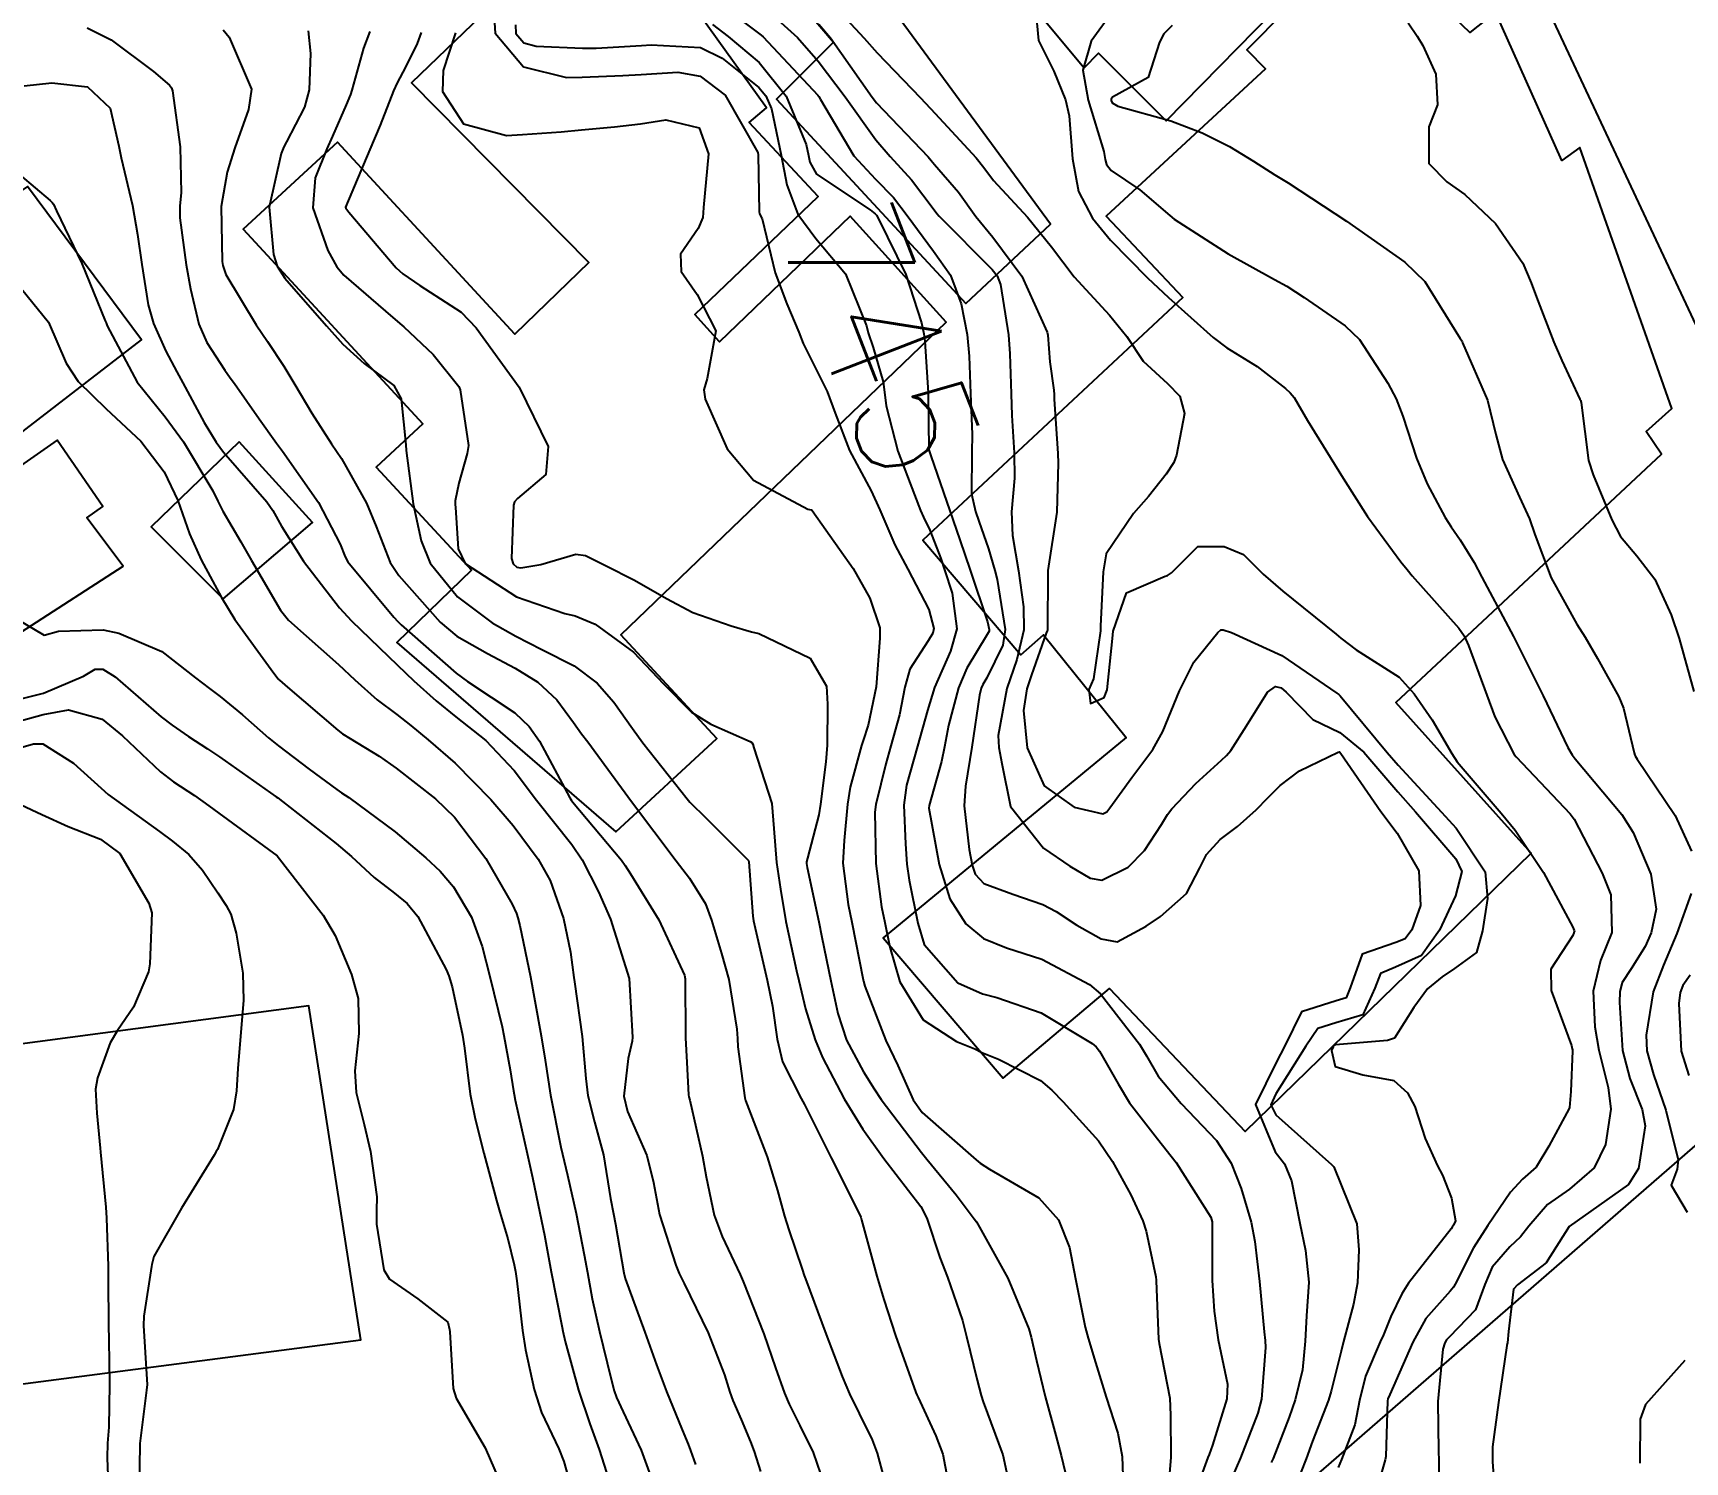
# Model space of a CAD drawing. Header units: metres. Extents: x 318500 to 325275, y 7408834 to 7428799.
# Drawn here: x 323054.9 to 323110.9, y 7421049.6 to 7421098.1 of the extents above; entities that cross this region are included whole.
import ezdxf
from ezdxf.enums import TextEntityAlignment as Align

# ---------------------------------------------------------------- set-up
doc = ezdxf.new("R2010")
doc.units = ezdxf.units.M
doc.header["$MEASUREMENT"] = 0
for name, color, linetype in [('Cotas', 45, 'Continuous'), ('Curvas de Nivel 1m', 11, 'Continuous'), ('Curvas de Nivel 5m', 15, 'Continuous'), ('Edificações', 30, 'Continuous'), ('Vias Primárias', 230, 'Continuous')]:
    doc.layers.add(name, color=color, linetype=linetype)
doc.styles.add('Style-STANDARD', font='STANDARD.shx')

msp = doc.modelspace()

# ---------------------------------------------------------------- linework, layer by layer
at = {"layer": 'Curvas de Nivel 1m', "flags": 128}
for points, elevation in [([(323070.474, 7421099.157), (323070.546, 7421098.1), (323071.503, 7421096.965), (323072.963, 7421096.603), (323073.498, 7421096.614), (323074.874, 7421096.664), (323075.5, 7421096.7), (323076.739, 7421096.78), (323077.5, 7421096.645), (323078.354, 7421095.997), (323079.461, 7421094.058), (323079.473, 7421093.98), (323079.505, 7421092.043), (323079.52, 7421091.979), (323079.611, 7421091.804), (323080.045, 7421089.97), (323080.443, 7421088.916), (323080.846, 7421087.958), (323080.995, 7421087.575), (323081.369, 7421086.824), (323081.808, 7421085.946), (323082.085, 7421085.206), (323082.566, 7421083.938), (323083.31, 7421082.579), (323083.601, 7421081.925), (323084.107, 7421080.737), (323084.555, 7421079.911), (323085.26, 7421078.547), (323085.435, 7421077.897), (323085.403, 7421077.742), (323085.244, 7421077.48), (323084.613, 7421076.525), (323084.451, 7421075.912), (323084.263, 7421074.967), (323083.968, 7421073.918), (323083.798, 7421073.314), (323083.459, 7421071.926), (323083.425, 7421071.667), (323083.458, 7421069.925), (323083.659, 7421068.456), (323083.771, 7421067.92), (323083.936, 7421067.089), (323084.282, 7421065.912), (323085.071, 7421064.624), (323086.196, 7421063.883), (323086.818, 7421063.634), (323087.056, 7421063.519), (323087.626, 7421063.293), (323089.047, 7421062.56), (323089.431, 7421062.232), (323089.816, 7421061.838), (323091.02, 7421060.514), (323091.5, 7421059.813), (323092.118, 7421058.678), (323092.523, 7421057.797), (323092.633, 7421057.451), (323092.961, 7421055.898), (323092.978, 7421055.79), (323092.98, 7421055.769), (323093.055, 7421053.789), (323093.083, 7421053.633), (323093.445, 7421051.785), (323093.467, 7421051.212), (323093.479, 7421049.784), (323093.428, 7421049.228)], 747), ([(323081.536, 7421099.587), (323083.062, 7421097.935), (323083.513, 7421097.433), (323084.975, 7421095.908), (323085.482, 7421095.382), (323086.871, 7421093.879), (323087.127, 7421093.545), (323087.452, 7421093.1), (323088.61, 7421091.858), (323089.425, 7421090.859), (323090.191, 7421089.838), (323091.391, 7421088.539), (323091.979, 7421087.811), (323092.538, 7421086.969), (323093.364, 7421086.219), (323093.778, 7421085.786), (323093.939, 7421085.196), (323093.665, 7421083.787), (323093.575, 7421083.539), (323093.32, 7421083.137), (323092.72, 7421082.387), (323092.21, 7421081.806), (323091.286, 7421080.438), (323091.178, 7421079.822), (323091.091, 7421077.984), (323091.09, 7421077.822), (323090.852, 7421076.199), (323090.697, 7421075.828), (323090.748, 7421075.36), (323091.217, 7421075.566), (323091.316, 7421075.819), (323091.497, 7421077.566), (323091.516, 7421077.816), (323091.968, 7421079.111), (323093.278, 7421079.676), (323093.367, 7421079.701), (323093.5, 7421079.788), (323094.387, 7421080.681), (323095.289, 7421080.684), (323095.938, 7421080.411), (323096.611, 7421079.75), (323097.271, 7421079.172), (323099.083, 7421077.713), (323099.248, 7421077.573), (323099.769, 7421077.178), (323101.228, 7421076.252), (323101.737, 7421075.682), (323102.342, 7421074.804), (323103.01, 7421073.663), (323103.196, 7421073.381), (323104.685, 7421071.637), (323105.161, 7421071.059), (323106.125, 7421069.62), (323107.122, 7421067.766), (323107.167, 7421067.656), (323107.17, 7421067.609), (323107.158, 7421067.57), (323107.118, 7421067.488), (323106.373, 7421066.345), (323106.381, 7421065.617), (323107.071, 7421063.748), (323107.099, 7421063.639), (323107.104, 7421063.609), (323107.111, 7421063.568), (323107.049, 7421062.189), (323107.005, 7421061.646), (323106.99, 7421061.61), (323106.308, 7421060.33), (323105.875, 7421059.621), (323105.416, 7421059.216), (323105.001, 7421058.774), (323104.236, 7421057.641), (323103.744, 7421056.883), (323103.13, 7421055.657), (323103.071, 7421055.546), (323102.956, 7421055.41), (323102.131, 7421054.484), (323101.692, 7421053.679), (323100.912, 7421051.911), (323100.842, 7421051.759), (323100.83, 7421051.691), (323100.769, 7421049.804), (323100.755, 7421049.691), (323100.327, 7421048.226)], 741), ([(323078.427, 7421098.894), (323079.521, 7421098.075), (323079.576, 7421098.034), (323079.638, 7421097.978), (323081.491, 7421095.996), (323081.526, 7421095.95), (323081.589, 7421095.849), (323082.715, 7421093.937), (323083.452, 7421093.149), (323084.058, 7421092.533), (323084.531, 7421091.914), (323085.422, 7421090.71), (323085.995, 7421089.891), (323086.365, 7421088.916), (323086.559, 7421087.882), (323086.633, 7421087.141), (323086.672, 7421085.88), (323086.728, 7421084.49), (323086.716, 7421083.879), (323086.713, 7421082.475), (323086.845, 7421081.877), (323086.964, 7421081.542), (323087.287, 7421080.6), (323087.507, 7421079.868), (323087.576, 7421079.566), (323087.855, 7421077.864), (323087.771, 7421077.336), (323087.225, 7421076.231), (323087.096, 7421075.998), (323087.041, 7421075.873), (323086.984, 7421075.64), (323086.72, 7421073.877), (323086.51, 7421072.55), (323086.457, 7421071.881), (323086.627, 7421070.399), (323086.728, 7421069.876), (323086.833, 7421069.571), (323087.134, 7421069.253), (323088.108, 7421068.882), (323089.127, 7421068.533), (323089.581, 7421068.299), (323090.287, 7421067.832), (323091.113, 7421067.366), (323091.651, 7421067.273), (323092.635, 7421067.797), (323093.123, 7421068.125), (323094.005, 7421068.908), (323094.456, 7421069.777), (323094.687, 7421070.235), (323095.155, 7421070.739), (323095.74, 7421071.182), (323096.371, 7421071.752), (323096.77, 7421072.153), (323097.182, 7421072.571), (323097.846, 7421073.074), (323099.154, 7421073.711), (323099.2, 7421073.715), (323099.249, 7421073.659), (323100.6, 7421071.696), (323101.159, 7421070.958), (323101.893, 7421069.679), (323101.949, 7421068.498), (323101.659, 7421067.682), (323101.433, 7421067.367), (323101.113, 7421067.247), (323099.964, 7421066.845), (323099.564, 7421065.705), (323099.423, 7421065.369), (323099.083, 7421065.268), (323097.907, 7421064.898), (323097.35, 7421063.736), (323097.054, 7421063.176), (323096.345, 7421061.75), (323097.016, 7421060.141), (323097.328, 7421059.735), (323097.571, 7421059.162), (323097.859, 7421057.727), (323098.047, 7421056.8), (323098.156, 7421055.722), (323098.083, 7421054.583), (323098.033, 7421053.723), (323097.941, 7421052.746), (323097.697, 7421051.728), (323097.492, 7421051.14), (323096.947, 7421049.739), (323096.929, 7421049.69), (323096.878, 7421049.599)], 744), ([(323080.122, 7421098.567), (323080.808, 7421097.961), (323081.508, 7421097.157), (323082.419, 7421095.941), (323083.468, 7421094.484), (323083.951, 7421093.923), (323084.671, 7421093.131), (323085.442, 7421092.113), (323085.529, 7421091.986), (323085.611, 7421091.897), (323087.413, 7421090.085), (323087.577, 7421089.868), (323087.696, 7421089.577), (323087.964, 7421087.864), (323088.016, 7421087.221), (323088.051, 7421085.863), (323088.082, 7421085.13), (323088.157, 7421083.862), (323088.172, 7421083.007), (323088.067, 7421081.862), (323088.097, 7421081.057), (323088.305, 7421079.86), (323088.476, 7421078.643), (323088.482, 7421077.858), (323088.249, 7421076.846), (323087.908, 7421075.863), (323087.612, 7421074.273), (323087.643, 7421073.866), (323087.737, 7421073.32), (323088.034, 7421071.861), (323089.149, 7421070.452), (323090.042, 7421069.836), (323090.742, 7421069.432), (323091.135, 7421069.363), (323092.022, 7421069.807), (323092.584, 7421070.363), (323093.162, 7421071.255), (323093.362, 7421071.593), (323093.508, 7421071.787), (323094.319, 7421072.642), (323095.195, 7421073.439), (323095.369, 7421073.596), (323095.51, 7421073.765), (323096.049, 7421074.598), (323096.752, 7421075.747), (323097.027, 7421075.939), (323097.222, 7421075.892), (323097.391, 7421075.737), (323098.299, 7421074.811), (323099.207, 7421074.368), (323100.025, 7421073.702), (323101.18, 7421072.362), (323101.775, 7421071.681), (323103.146, 7421070.089), (323103.349, 7421069.657), (323103.132, 7421068.834), (323102.594, 7421067.668), (323101.982, 7421066.802), (323101.101, 7421066.414), (323100.593, 7421066.199), (323100.396, 7421065.697), (323099.989, 7421064.789), (323099.072, 7421064.518), (323098.462, 7421064.326), (323098.06, 7421063.725), (323097.044, 7421062.115), (323096.874, 7421061.742), (323097.035, 7421061.398), (323098.931, 7421059.711), (323099.009, 7421059.63), (323099.785, 7421057.702), (323099.858, 7421056.814), (323099.81, 7421055.702), (323099.678, 7421054.973), (323099.335, 7421053.706), (323099.251, 7421053.382), (323098.913, 7421052.017), (323098.822, 7421051.711), (323098.281, 7421050.327), (323098.068, 7421049.722), (323097.731, 7421048.863)], 743), ([(323091.531, 7421098.874), (323090.772, 7421097.831), (323090.487, 7421096.853), (323090.672, 7421095.832), (323091.198, 7421094.09), (323091.247, 7421093.823), (323091.288, 7421093.652), (323091.456, 7421093.441), (323092.427, 7421092.783), (323093.441, 7421091.912), (323093.592, 7421091.788), (323095.423, 7421090.621), (323096.992, 7421089.746), (323097.407, 7421089.514), (323097.998, 7421089.134), (323099.387, 7421088.17), (323099.875, 7421087.705), (323100.839, 7421086.222), (323101.122, 7421085.692), (323101.351, 7421085.108), (323101.811, 7421083.683), (323102.179, 7421082.815), (323102.783, 7421081.668), (323102.986, 7421081.353), (323103.293, 7421080.91), (323103.772, 7421080.14), (323104.029, 7421079.649), (323104.923, 7421077.967), (323105.108, 7421077.632), (323105.246, 7421077.36), (323106.114, 7421075.621), (323106.951, 7421073.864), (323107.1, 7421073.611), (323107.198, 7421073.483), (323108.778, 7421071.586), (323109.161, 7421070.979), (323109.767, 7421069.571), (323109.943, 7421068.383), (323109.775, 7421067.57), (323109.575, 7421067.111), (323109.102, 7421066.354), (323108.791, 7421065.888), (323108.711, 7421065.586), (323108.707, 7421065.206), (323108.801, 7421063.584), (323109.056, 7421062.628), (323109.47, 7421061.574), (323109.577, 7421061.027), (323109.345, 7421059.575), (323109.005, 7421059.036), (323106.99, 7421057.61), (323106.214, 7421056.375), (323105.244, 7421055.627), (323105.103, 7421055.483), (323104.936, 7421054.041), (323104.898, 7421053.663), (323104.893, 7421053.631), (323104.874, 7421053.576), (323104.592, 7421051.635), (323104.394, 7421050.131), (323104.391, 7421049.637), (323104.506, 7421047.985)], 739), ([(323056.699, 7421098.282), (323057.514, 7421097.878), (323058.951, 7421096.803), (323059.491, 7421096.345), (323059.563, 7421096.249), (323059.59, 7421096.147), (323059.851, 7421094.244), (323059.886, 7421092.685), (323059.846, 7421092.244), (323059.843, 7421091.835), (323060.06, 7421090.24), (323060.209, 7421089.426), (323060.492, 7421088.233), (323060.757, 7421087.612), (323061.364, 7421086.668), (323061.553, 7421086.409), (323061.693, 7421086.215), (323062.532, 7421085.013), (323063.126, 7421084.193), (323063.326, 7421083.924), (323064.55, 7421082.177), (323065.286, 7421080.767), (323065.448, 7421080.334), (323065.547, 7421080.166), (323067.11, 7421078.284), (323067.237, 7421078.14), (323067.25, 7421078.124), (323067.355, 7421078.032), (323069.224, 7421076.391), (323069.605, 7421076.106), (323071.21, 7421075.041), (323071.703, 7421074.581), (323072.05, 7421074.077), (323073.077, 7421072.156), (323073.136, 7421072.061), (323073.169, 7421072.015), (323074.836, 7421070.035), (323074.961, 7421069.855), (323075.135, 7421069.576), (323076.102, 7421068.02), (323076.969, 7421066.134), (323076.997, 7421066.011), (323077.006, 7421064.065), (323077.005, 7421064.011), (323077.052, 7421063.177), (323077.111, 7421062.079), (323077.122, 7421062.009), (323077.152, 7421061.894), (323077.585, 7421060.001), (323077.708, 7421059.291), (323077.976, 7421057.995), (323078.253, 7421057.271), (323078.855, 7421055.982), (323078.956, 7421055.739), (323079.657, 7421053.969), (323080.063, 7421052.812), (323080.362, 7421051.958), (323080.52, 7421051.58), (323080.889, 7421050.853), (323081.335, 7421049.945), (323081.591, 7421049.221)], 753), ([(323061.315, 7421098.223), (323061.516, 7421097.968), (323062.269, 7421096.208), (323062.171, 7421095.518), (323061.706, 7421094.216), (323061.452, 7421093.384), (323061.243, 7421092.223), (323061.279, 7421090.355), (323061.302, 7421090.222), (323061.405, 7421089.914), (323062.436, 7421088.204), (323062.821, 7421087.645), (323063.366, 7421086.799), (323063.74, 7421086.186), (323064.321, 7421085.205), (323064.993, 7421084.173), (323065.323, 7421083.674), (323066.174, 7421082.157), (323066.503, 7421081.363), (323066.98, 7421080.145), (323067.273, 7421079.701), (323068.681, 7421078.119), (323069.243, 7421077.645), (323070.279, 7421077.055), (323071.227, 7421076.553), (323071.989, 7421076.078), (323072.632, 7421075.486), (323073.207, 7421074.717), (323073.479, 7421074.332), (323073.686, 7421074.053), (323075.17, 7421072.03), (323076.692, 7421070.014), (323077.134, 7421069.426), (323077.678, 7421068.555), (323077.885, 7421067.999), (323078.228, 7421066.868), (323078.478, 7421065.989), (323078.743, 7421064.307), (323078.766, 7421063.984), (323078.784, 7421063.711), (323079.014, 7421061.98), (323079.039, 7421061.881), (323079.772, 7421059.969), (323080.121, 7421058.835), (323080.363, 7421057.959), (323080.514, 7421057.495), (323080.962, 7421056.165), (323081.033, 7421055.949), (323081.071, 7421055.836), (323081.78, 7421053.942), (323082.325, 7421052.519), (323082.568, 7421051.933), (323082.893, 7421051.26), (323083.334, 7421050.373), (323083.509, 7421049.921), (323083.745, 7421049.039)], 752), ([(323064.196, 7421098.183), (323064.272, 7421097.419), (323064.228, 7421096.183), (323064.074, 7421095.591), (323063.463, 7421094.42), (323063.38, 7421094.273), (323063.345, 7421094.192), (323063.286, 7421094.02), (323062.877, 7421092.198), (323063.018, 7421090.594), (323063.15, 7421090.194), (323063.404, 7421089.795), (323064.815, 7421088.176), (323065.374, 7421087.552), (323066.1, 7421086.892), (323067.103, 7421086.144), (323067.353, 7421085.697), (323067.513, 7421084.137), (323067.527, 7421083.937), (323067.766, 7421082.133), (323068.032, 7421080.873), (323068.335, 7421080.124), (323069.263, 7421078.976), (323070.445, 7421078.098), (323071.243, 7421077.638), (323072.13, 7421077.184), (323073.229, 7421076.631), (323074.005, 7421076.048), (323074.571, 7421075.397), (323075.205, 7421074.503), (323075.557, 7421074.026), (323077.06, 7421072.123), (323077.151, 7421072.01), (323077.17, 7421071.988), (323077.677, 7421071.487), (323079.141, 7421070.033), (323079.153, 7421069.98), (323079.287, 7421068.142), (323079.309, 7421067.977), (323079.364, 7421067.729), (323079.777, 7421065.97), (323079.96, 7421065.083), (323080.111, 7421063.964), (323080.291, 7421063.2), (323080.928, 7421061.952), (323081.037, 7421061.75), (323081.943, 7421059.941), (323082.927, 7421057.984), (323082.953, 7421057.93), (323082.979, 7421057.831), (323083.386, 7421056.345), (323083.501, 7421055.922), (323083.731, 7421055.135), (323084.127, 7421053.912), (323084.821, 7421051.981), (323084.855, 7421051.901), (323084.868, 7421051.869), (323084.899, 7421051.805), (323085.502, 7421050.507), (323085.733, 7421049.887), (323085.939, 7421048.809)], 751), ([(323068.035, 7421098.132), (323067.897, 7421097.752), (323067.502, 7421096.949), (323067.215, 7421096.424), (323067.093, 7421096.146), (323066.64, 7421094.985), (323066.291, 7421094.158), (323065.469, 7421092.198), (323065.47, 7421092.17), (323065.581, 7421092.025), (323067.182, 7421090.143), (323067.407, 7421089.933), (323067.986, 7421089.546), (323069.388, 7421088.636), (323069.898, 7421088.105), (323071.36, 7421086.09), (323072.342, 7421084.075), (323072.262, 7421083.129), (323071.303, 7421082.314), (323071.198, 7421082.195), (323071.171, 7421082.091), (323071.096, 7421080.278), (323071.155, 7421080.091), (323071.278, 7421079.988), (323071.41, 7421079.956), (323072.095, 7421080.078), (323073.284, 7421080.422), (323073.609, 7421080.381), (323074.285, 7421080.045), (323075.273, 7421079.546), (323076.364, 7421078.919), (323077.256, 7421078.44), (323078.556, 7421077.99), (323079.247, 7421077.794), (323079.49, 7421077.732), (323081.234, 7421076.897), (323081.784, 7421075.944), (323081.823, 7421075.335), (323081.808, 7421073.944), (323081.763, 7421073.373), (323081.588, 7421071.946), (323081.531, 7421071.58), (323081.142, 7421070.105), (323081.109, 7421069.982), (323081.108, 7421069.95), (323081.114, 7421069.924), (323081.138, 7421069.79), (323081.524, 7421067.946), (323081.628, 7421067.429), (323081.941, 7421065.941), (323082.179, 7421064.833), (323082.473, 7421063.936), (323083.049, 7421062.857), (323083.405, 7421062.286), (323083.642, 7421061.921), (323085.013, 7421060.117), (323085.191, 7421059.897), (323086.194, 7421058.68), (323086.806, 7421057.873), (323086.875, 7421057.767), (323086.977, 7421057.587), (323087.943, 7421055.86), (323088.656, 7421054.131), (323088.734, 7421053.852), (323088.918, 7421053.063), (323089.21, 7421051.845), (323089.568, 7421050.521), (323089.753, 7421049.837), (323090.039, 7421048.656)], 749), ([(323069.2, 7421098.115), (323068.781, 7421096.84), (323068.751, 7421096.121), (323069.474, 7421095.031), (323070.933, 7421094.631), (323071.469, 7421094.666), (323072.78, 7421094.761), (323073.471, 7421094.819), (323074.589, 7421094.928), (323075.475, 7421095.031), (323076.339, 7421095.159), (323077.473, 7421094.893), (323077.78, 7421094.005), (323077.618, 7421092.184), (323077.6, 7421092.008), (323077.591, 7421091.854), (323077.432, 7421091.471), (323076.833, 7421090.602), (323076.855, 7421090.016), (323077.398, 7421089.239), (323078.034, 7421088), (323077.744, 7421086.385), (323077.63, 7421086.006), (323077.675, 7421085.686), (323078.418, 7421083.994), (323079.314, 7421082.935), (323081.158, 7421081.952), (323081.274, 7421081.924), (323081.3, 7421081.901), (323082.692, 7421079.936), (323083.265, 7421078.931), (323083.594, 7421077.925), (323083.598, 7421077.571), (323083.475, 7421075.926), (323083.207, 7421074.62), (323083.03, 7421074.104), (323082.977, 7421073.932), (323082.594, 7421072.52), (323082.503, 7421071.937), (323082.385, 7421070.704), (323082.345, 7421069.938), (323082.522, 7421068.54), (323082.645, 7421067.935), (323083.037, 7421065.985), (323083.045, 7421065.93), (323083.088, 7421065.766), (323083.802, 7421063.919), (323084.214, 7421063.075), (323084.733, 7421061.905), (323085.034, 7421061.479), (323086.868, 7421059.872), (323087.008, 7421059.753), (323087.32, 7421059.552), (323088.991, 7421058.587), (323089.662, 7421057.84), (323090.032, 7421056.895), (323090.244, 7421055.831), (323090.57, 7421054.191), (323090.667, 7421053.824), (323090.918, 7421052.994), (323091.286, 7421051.814), (323091.678, 7421050.598), (323091.829, 7421049.806), (323091.852, 7421048.818)], 748), ([(323071.232, 7421098.384), (323071.25, 7421098.093), (323071.515, 7421097.78), (323071.933, 7421097.664), (323073.513, 7421097.591), (323073.97, 7421097.596), (323075.515, 7421097.687), (323075.835, 7421097.707), (323077.514, 7421097.614), (323078.251, 7421097.257), (323079.494, 7421096.266), (323079.734, 7421095.976), (323079.917, 7421095.54), (323080.251, 7421093.968), (323080.44, 7421092.955), (323080.818, 7421091.959), (323081.428, 7421091.142), (323082.435, 7421089.94), (323083.145, 7421088.171), (323083.207, 7421087.932), (323083.375, 7421087.438), (323083.714, 7421086.276), (323083.758, 7421085.924), (323083.812, 7421085.464), (323084.214, 7421083.917), (323084.774, 7421082.442), (323084.983, 7421081.905), (323085.08, 7421081.685), (323085.293, 7421081.241), (323085.664, 7421080.274), (323085.793, 7421079.892), (323086.057, 7421079.099), (323086.214, 7421077.886), (323085.994, 7421077.133), (323085.457, 7421075.896), (323085.212, 7421075.121), (323084.88, 7421073.905), (323084.509, 7421072.581), (323084.415, 7421071.911), (323084.467, 7421070.594), (323084.515, 7421069.909), (323084.592, 7421069.366), (323084.891, 7421067.903), (323085.109, 7421067.176), (323086.247, 7421065.883), (323087.085, 7421065.51), (323087.569, 7421065.379), (323089.075, 7421064.863), (323090.811, 7421063.824), (323090.945, 7421063.708), (323091.057, 7421063.559), (323091.685, 7421062.449), (323092.073, 7421061.804), (323093.022, 7421060.584), (323093.662, 7421059.783), (323094.833, 7421057.921), (323094.882, 7421057.771), (323094.876, 7421055.856), (323094.88, 7421055.771), (323094.944, 7421054.737), (323095.08, 7421053.768), (323095.402, 7421052.257), (323095.374, 7421051.763), (323094.884, 7421050.186), (323094.775, 7421049.877), (323094.736, 7421049.771), (323094.235, 7421048.401)], 746), ([(323081.525, 7421098.415), (323081.925, 7421097.946), (323082.966, 7421096.467), (323083.342, 7421095.931), (323083.487, 7421095.746), (323085.234, 7421093.903), (323085.34, 7421093.783), (323085.458, 7421093.653), (323086.272, 7421092.711), (323086.862, 7421091.879), (323087.43, 7421091.184), (323088.423, 7421089.86), (323089.273, 7421087.959), (323089.299, 7421087.851), (323089.371, 7421086.946), (323089.499, 7421085.986), (323089.511, 7421085.848), (323089.52, 7421085.685), (323089.643, 7421083.845), (323089.654, 7421083.516), (323089.605, 7421081.845), (323089.304, 7421079.873), (323089.299, 7421079.85), (323089.299, 7421079.831), (323089.288, 7421077.849), (323089.278, 7421077.821), (323089.248, 7421077.748), (323088.747, 7421076.335), (323088.592, 7421075.856), (323088.474, 7421075.118), (323088.595, 7421073.856), (323089.181, 7421072.568), (323090.193, 7421071.835), (323091.167, 7421071.615), (323091.305, 7421071.681), (323091.407, 7421071.816), (323092.147, 7421072.844), (323092.862, 7421073.795), (323093.206, 7421074.403), (323093.769, 7421075.785), (323094.252, 7421076.762), (323095.071, 7421077.772), (323095.169, 7421077.853), (323095.251, 7421077.86), (323095.532, 7421077.766), (323097.239, 7421076.984), (323099.109, 7421075.712), (323099.176, 7421075.667), (323099.219, 7421075.621), (323100.821, 7421073.694), (323101.194, 7421073.265), (323102.656, 7421071.668), (323103.162, 7421071.125), (323104.139, 7421069.645), (323104.222, 7421068.735), (323104.052, 7421067.646), (323103.847, 7421066.911), (323103.101, 7421066.366), (323102.679, 7421066.084), (323102.184, 7421065.674), (323101.721, 7421065.04), (323101.065, 7421063.998), (323100.832, 7421063.923), (323099.061, 7421063.77), (323099.016, 7421063.756), (323098.983, 7421063.711), (323098.926, 7421063.58), (323099.053, 7421063.042), (323099.991, 7421062.761), (323101.049, 7421062.566), (323101.507, 7421062.146), (323101.758, 7421061.679), (323102.102, 7421060.596), (323102.524, 7421059.667), (323102.696, 7421059.355), (323102.999, 7421058.575), (323103.134, 7421057.801), (323103.072, 7421057.659), (323103.039, 7421057.61), (323102.988, 7421057.525), (323101.542, 7421055.681), (323101.31, 7421055.329), (323100.943, 7421054.551), (323100.69, 7421053.937), (323100.583, 7421053.693), (323100.086, 7421052.531), (323099.882, 7421051.7), (323099.722, 7421050.877), (323099.27, 7421049.706), (323099.154, 7421049.429)], 742), ([(323093.526, 7421098.37), (323093.239, 7421098.086), (323093.093, 7421097.804), (323092.703, 7421096.601), (323091.492, 7421095.931), (323091.445, 7421095.866), (323091.451, 7421095.821), (323091.489, 7421095.744), (323091.673, 7421095.632), (323093.48, 7421095.13), (323094.535, 7421094.719), (323095.467, 7421094.255), (323096.286, 7421093.758), (323097.01, 7421093.301), (323097.453, 7421093.03), (323099.44, 7421091.72), (323101.42, 7421090.33), (323102.099, 7421089.68), (323103.298, 7421087.744), (323103.349, 7421087.66), (323103.359, 7421087.64), (323103.379, 7421087.6), (323104.219, 7421085.651), (323104.502, 7421084.483), (323104.728, 7421083.639), (323105.311, 7421082.364), (323105.649, 7421081.627), (323105.825, 7421081.095), (323106.383, 7421079.619), (323107.257, 7421078.046), (323107.537, 7421077.606), (323107.959, 7421076.88), (323108.681, 7421075.588), (323108.834, 7421075.203), (323109.201, 7421073.682), (323109.222, 7421073.601), (323109.229, 7421073.58), (323109.305, 7421073.472), (323110.591, 7421071.559), (323111.152, 7421070.348)], 738), ([(323101.528, 7421098.458), (323101.839, 7421098.001), (323102.023, 7421097.682), (323102.465, 7421096.716), (323102.524, 7421095.674), (323102.232, 7421094.925), (323102.235, 7421093.678), (323102.845, 7421093.06), (323103.45, 7421092.626), (323104.492, 7421091.649), (323105.42, 7421090.297), (323105.703, 7421089.636), (323105.887, 7421089.148), (323106.469, 7421087.624), (323106.748, 7421086.994), (323107.361, 7421085.689), (323107.385, 7421085.635), (323107.393, 7421085.61), (323107.397, 7421085.572), (323107.656, 7421083.605), (323107.81, 7421083.115), (323108.448, 7421081.593), (323108.733, 7421081.027), (323109.288, 7421080.364), (323109.902, 7421079.574), (323110.461, 7421078.363), (323110.733, 7421077.558), (323111.223, 7421075.764)], 737), ([(323054.553, 7421096.314), (323055.492, 7421096.423), (323056.711, 7421096.282), (323057.479, 7421095.558), (323057.77, 7421094.267), (323057.85, 7421093.872), (323058.233, 7421092.262), (323058.409, 7421091.277), (323058.547, 7421090.259), (323058.765, 7421088.881), (323058.945, 7421088.254), (323059.371, 7421087.31), (323059.736, 7421086.617), (323059.942, 7421086.241), (323060.673, 7421084.897), (323061.077, 7421084.224), (323061.325, 7421083.883), (323062.789, 7421082.198), (323063.003, 7421081.901), (323063.292, 7421081.379), (323064.034, 7421080.182), (323065.257, 7421078.609), (323065.672, 7421078.164), (323067.228, 7421076.663), (323067.789, 7421076.131), (323068.536, 7421075.443), (323069.208, 7421074.906), (323070.232, 7421074.1), (323071.185, 7421073.086), (323071.942, 7421072.078), (323073.148, 7421070.568), (323073.5, 7421070.055), (323074.046, 7421068.963), (323074.457, 7421068.04), (323075.09, 7421066.03), (323075.203, 7421064.029), (323075.191, 7421063.896), (323075.053, 7421063.308), (323074.916, 7421062.032), (323075.032, 7421061.515), (323075.695, 7421060.023), (323075.914, 7421059.103), (323076.124, 7421058.019), (323076.681, 7421056.295), (323076.793, 7421056.012), (323076.955, 7421055.672), (323077.777, 7421053.997), (323078.328, 7421052.57), (323078.507, 7421051.986), (323078.615, 7421051.702), (323078.891, 7421051.057), (323079.207, 7421050.299), (323079.333, 7421049.973), (323079.548, 7421049.292)], 754), ([(323053.737, 7421090.325), (323055.38, 7421088.3), (323055.98, 7421086.905), (323056.386, 7421086.285), (323057.346, 7421085.357), (323058.52, 7421084.258), (323059.314, 7421083.214), (323059.77, 7421082.243), (323060.171, 7421081.119), (323060.568, 7421080.231), (323061.261, 7421078.951), (323061.711, 7421078.213), (323063.032, 7421076.383), (323063.175, 7421076.191), (323063.195, 7421076.166), (323063.22, 7421076.148), (323063.493, 7421075.911), (323065.203, 7421074.455), (323065.364, 7421074.33), (323065.626, 7421074.164), (323066.61, 7421073.568), (323067.185, 7421073.168), (323068.518, 7421072.12), (323069.161, 7421071.503), (323070.232, 7421070.099), (323071.125, 7421068.552), (323071.268, 7421068.234), (323071.317, 7421068.087), (323071.376, 7421067.826), (323071.739, 7421066.08), (323071.888, 7421065.268), (323072.106, 7421064.074), (323072.237, 7421063.257), (323072.419, 7421062.069), (323072.776, 7421060.301), (323072.832, 7421060.063), (323072.999, 7421059.355), (323073.295, 7421058.055), (323073.565, 7421056.651), (323073.673, 7421056.049), (323073.841, 7421055.152), (323074.083, 7421054.043), (323074.467, 7421052.477), (323074.585, 7421052.035), (323074.666, 7421051.802), (323074.893, 7421051.321), (323075.498, 7421050.024), (323075.863, 7421049.022)], 756), ([(323054.154, 7421078.316), (323055.241, 7421077.681), (323055.728, 7421077.808), (323057.244, 7421077.861), (323057.766, 7421077.741), (323059.233, 7421077.121), (323060.377, 7421076.233), (323060.852, 7421075.862), (323061.214, 7421075.6), (323061.967, 7421074.968), (323062.852, 7421074.195), (323063.196, 7421073.92), (323064.229, 7421073.134), (323065.174, 7421072.44), (323065.333, 7421072.328), (323065.577, 7421072.164), (323067.153, 7421070.999), (323068.189, 7421070.124), (323068.682, 7421069.663), (323069.13, 7421069.14), (323069.738, 7421068.104), (323070.097, 7421067.108), (323070.365, 7421066.097), (323070.777, 7421064.381), (323070.835, 7421064.092), (323071.048, 7421062.929), (323071.166, 7421062.213), (323071.189, 7421062.088), (323071.223, 7421061.901), (323071.631, 7421060.081), (323071.808, 7421059.268), (323072.06, 7421058.074), (323072.215, 7421057.314), (323072.449, 7421056.068), (323072.814, 7421054.179), (323072.839, 7421054.061), (323072.925, 7421053.704), (323073.369, 7421052.053), (323073.754, 7421050.912), (323074.079, 7421050.042), (323074.654, 7421048.232)], 757), ([(323054.4, 7421075.5), (323055.214, 7421075.708), (323056.573, 7421076.28), (323056.973, 7421076.524), (323057.224, 7421076.525), (323057.648, 7421076.266), (323059.207, 7421074.902), (323059.577, 7421074.618), (323060.133, 7421074.236), (323060.782, 7421073.815), (323061.19, 7421073.544), (323063.114, 7421072.191), (323063.169, 7421072.151), (323063.328, 7421072.028), (323065.147, 7421070.61), (323065.665, 7421070.162), (323066.433, 7421069.451), (323067.128, 7421068.926), (323067.561, 7421068.57), (323067.916, 7421068.128), (323068.882, 7421066.325), (323068.977, 7421066.112), (323069.084, 7421065.741), (323069.433, 7421064.106), (323069.503, 7421063.658), (323069.694, 7421062.103), (323069.861, 7421061.268), (323070.159, 7421060.099), (323070.589, 7421058.491), (323070.704, 7421058.093), (323070.971, 7421057.186), (323071.185, 7421056.31), (323071.23, 7421056.086), (323071.277, 7421055.764), (323071.466, 7421054.082), (323071.575, 7421053.425), (323071.864, 7421052.076), (323072.113, 7421051.292), (323072.7, 7421050.063), (323072.874, 7421049.639), (323073.32, 7421048.053)], 758), ([(323053.348, 7421074.475), (323055.207, 7421074.981), (323056.059, 7421075.138), (323057.206, 7421074.823), (323057.894, 7421074.263), (323059.182, 7421073.04), (323059.629, 7421072.696), (323060.334, 7421072.233), (323060.825, 7421071.885), (323061.161, 7421071.641), (323063.14, 7421070.19), (323064.704, 7421068.174), (323065.11, 7421067.485), (323065.668, 7421066.161), (323065.889, 7421065.347), (323065.918, 7421064.157), (323065.783, 7421062.894), (323065.823, 7421062.158), (323066.103, 7421061.074), (323066.313, 7421060.15), (323066.523, 7421058.611), (323066.52, 7421058.147), (323066.516, 7421057.687), (323066.761, 7421056.143), (323066.955, 7421055.821), (323067.922, 7421055.149), (323068.934, 7421054.361), (323068.998, 7421054.109), (323069.005, 7421054.033), (323069.121, 7421052.108), (323069.225, 7421051.779), (323070.209, 7421050.097), (323070.857, 7421048.586)], 759), ([(323053.579, 7421072.324), (323055.159, 7421071.595), (323056.047, 7421071.18), (323057.147, 7421070.753), (323057.803, 7421070.263), (323058.792, 7421068.585), (323058.887, 7421068.252), (323058.825, 7421066.522), (323058.78, 7421066.253), (323058.274, 7421065.056), (323057.722, 7421064.263), (323057.475, 7421063.846), (323057.044, 7421062.653), (323056.978, 7421062.271), (323057.028, 7421061.451), (323057.137, 7421060.269), (323057.151, 7421060.126), (323057.333, 7421058.266), (323057.352, 7421057.89), (323057.407, 7421056.266), (323057.408, 7421055.811), (323057.421, 7421054.265), (323057.433, 7421053.752), (323057.456, 7421052.262), (323057.428, 7421050.804), (323057.392, 7421050.262), (323057.381, 7421049.754), (323057.437, 7421048.261)], 761), ([(323111.134, 7421068.911), (323110.651, 7421067.557), (323110.195, 7421066.472), (323109.842, 7421065.569), (323109.604, 7421064.101), (323109.629, 7421063.572), (323109.858, 7421062.768), (323110.275, 7421061.561), (323110.696, 7421059.874), (323110.66, 7421059.555), (323110.459, 7421059.013), (323110.995, 7421058.096)], 738), ([(323111.099, 7421066.14), (323110.855, 7421065.792), (323110.767, 7421065.555), (323110.712, 7421065.181), (323110.79, 7421063.554), (323111.058, 7421062.731)], 737), ([(323110.925, 7421053.056), (323109.586, 7421051.57), (323109.408, 7421051.067), (323109.389, 7421049.572)], 738)]:
    msp.add_lwpolyline(points, dxfattribs=dict(at, elevation=elevation))
at = {"layer": 'Curvas de Nivel 5m', "flags": 128}
for points, elevation in [([(323066.294, 7421098.158), (323066.077, 7421097.596), (323065.677, 7421096.167), (323065.63, 7421096.026), (323065.483, 7421095.676), (323065.028, 7421094.613), (323064.834, 7421094.176), (323064.433, 7421093.198), (323064.354, 7421092.181), (323064.868, 7421090.726), (323065.174, 7421090.172), (323065.406, 7421089.891), (323067.069, 7421088.46), (323067.381, 7421088.199), (323067.449, 7421088.139), (323068.445, 7421087.198), (323069.306, 7421086.111), (323069.358, 7421085.997), (323069.64, 7421084.107), (323069.596, 7421083.837), (323069.311, 7421082.838), (323069.183, 7421082.231), (323069.187, 7421082.112), (323069.199, 7421082.011), (323069.285, 7421080.606), (323069.531, 7421080.107), (323071.263, 7421078.98), (323072.912, 7421078.409), (323073.254, 7421078.332), (323073.938, 7421078.05), (323075.236, 7421077.1), (323076.257, 7421076.02), (323077.21, 7421075.059), (323077.865, 7421074.659), (323079.201, 7421074.063), (323079.253, 7421074.032), (323079.284, 7421073.979), (323079.325, 7421073.851), (323079.937, 7421071.969), (323080.005, 7421071.119), (323080.094, 7421069.966), (323080.226, 7421069.059), (323080.414, 7421067.961), (323080.768, 7421066.282), (323080.847, 7421065.954), (323081.076, 7421065), (323081.402, 7421063.947), (323081.657, 7421063.341), (323082.386, 7421061.937), (323083.025, 7421060.91), (323083.74, 7421059.919), (323084.986, 7421058.284), (323085.197, 7421057.897), (323085.637, 7421056.561), (323085.895, 7421055.886), (323086.401, 7421054.415), (323086.538, 7421053.876), (323086.908, 7421052.394), (323087.037, 7421051.869), (323087.108, 7421051.658), (323087.768, 7421049.861), (323088.018, 7421048.703)], 750), ([(323077.923, 7421098.403), (323078.454, 7421097.996), (323079.507, 7421097.107), (323080.422, 7421095.966), (323081.097, 7421094.324), (323081.175, 7421093.954), (323081.229, 7421093.724), (323081.454, 7421093.325), (323083.268, 7421092.105), (323083.44, 7421091.976), (323083.464, 7421091.953), (323083.483, 7421091.929), (323083.559, 7421091.808), (323084.479, 7421089.914), (323085.011, 7421088.28), (323085.095, 7421087.904), (323085.13, 7421087.656), (323085.236, 7421085.902), (323085.263, 7421083.969), (323085.28, 7421083.901), (323085.328, 7421083.756), (323085.974, 7421081.89), (323086.313, 7421080.907), (323086.665, 7421079.879), (323087.254, 7421078.133), (323087.314, 7421077.869), (323087.307, 7421077.812), (323087.247, 7421077.702), (323086.556, 7421076.554), (323086.266, 7421075.884), (323085.924, 7421074.606), (323085.799, 7421073.891), (323085.697, 7421073.388), (323085.273, 7421071.898), (323085.267, 7421071.8), (323085.613, 7421069.893), (323085.97, 7421068.728), (323086.517, 7421067.879), (323087.113, 7421067.381), (323087.9, 7421067.07), (323089.102, 7421066.679), (323090.719, 7421065.826), (323091.085, 7421065.5), (323092.408, 7421063.8), (323092.655, 7421063.395), (323093.049, 7421062.706), (323093.827, 7421061.782), (323095.021, 7421060.53), (323095.519, 7421059.762), (323095.86, 7421058.894), (323096.204, 7421057.752), (323096.328, 7421057.104), (323096.484, 7421055.747), (323096.644, 7421054.035), (323096.68, 7421053.744), (323096.689, 7421053.506), (323096.551, 7421051.745), (323096.429, 7421051.273), (323095.835, 7421049.756), (323095.546, 7421049.083)], 745), ([(323088.928, 7421098.454), (323088.98, 7421097.855), (323089.504, 7421096.814), (323089.902, 7421095.844), (323090.03, 7421095.294), (323090.135, 7421093.84), (323090.347, 7421092.735), (323090.818, 7421091.829), (323091.429, 7421091.076), (323092.68, 7421089.801), (323093.4, 7421089.135), (323094.914, 7421087.775), (323095.377, 7421087.429), (323096.404, 7421086.788), (323097.363, 7421086.041), (323097.523, 7421085.899), (323097.66, 7421085.736), (323098.117, 7421084.96), (323098.878, 7421083.717), (323099.319, 7421083.001), (323100.145, 7421081.702), (323101.285, 7421080.168), (323101.494, 7421079.899), (323101.67, 7421079.684), (323103.254, 7421077.918), (323103.428, 7421077.657), (323103.579, 7421077.321), (323104.195, 7421075.645), (323104.476, 7421074.905), (323105.131, 7421073.631), (323105.199, 7421073.544), (323107.033, 7421071.611), (323107.167, 7421071.427), (323108.116, 7421069.595), (323108.404, 7421068.862), (323108.437, 7421067.59), (323108.061, 7421066.64), (323107.806, 7421065.599), (323107.866, 7421064.386), (323107.999, 7421063.596), (323108.32, 7421062.322), (323108.403, 7421061.59), (323108.226, 7421060.388), (323107.846, 7421059.597), (323107.003, 7421058.873), (323106.262, 7421058.353), (323105.624, 7421057.624), (323105.348, 7421057.263), (323104.979, 7421056.921), (323104.381, 7421056.226), (323104.134, 7421055.642), (323103.817, 7421054.777), (323102.933, 7421053.862), (323102.831, 7421053.762), (323102.778, 7421053.662), (323102.706, 7421053.441), (323102.533, 7421051.666), (323102.56, 7421049.99), (323102.57, 7421049.665), (323102.55, 7421047.969)], 740), ([(323054.424, 7421093.29), (323055.441, 7421092.425), (323055.504, 7421092.362), (323055.549, 7421092.298), (323055.652, 7421092.081), (323056.517, 7421090.283), (323057.308, 7421088.345), (323057.338, 7421088.271), (323057.352, 7421088.243), (323057.379, 7421088.171), (323058.392, 7421086.26), (323059.343, 7421085.089), (323059.971, 7421084.24), (323060.957, 7421082.574), (323061.13, 7421082.223), (323061.183, 7421082.106), (323061.297, 7421081.88), (323061.915, 7421080.839), (323062.275, 7421080.205), (323063.255, 7421078.52), (323063.528, 7421078.187), (323065.228, 7421076.681), (323065.778, 7421076.162), (323066.542, 7421075.479), (323067.208, 7421074.982), (323067.685, 7421074.613), (323068.274, 7421074.124), (323069.188, 7421073.328), (323070.394, 7421072.098), (323071.157, 7421071.221), (323072.006, 7421070.077), (323072.407, 7421069.345), (323072.86, 7421068.064), (323073.103, 7421066.92), (323073.216, 7421066.058), (323073.235, 7421065.91), (323073.492, 7421064.054), (323073.625, 7421062.631), (323073.689, 7421062.05), (323073.916, 7421061.157), (323074.215, 7421060.042), (323074.463, 7421058.563), (323074.561, 7421058.036), (323074.629, 7421057.688), (323074.914, 7421056.031), (323074.957, 7421055.845), (323075.628, 7421054.023), (323076.014, 7421052.918), (323076.356, 7421052.015), (323076.887, 7421050.71), (323077.095, 7421050.219), (323077.178, 7421050.006), (323077.342, 7421049.534)], 755), ([(323053.188, 7421073.505), (323054.876, 7421073.986), (323055.195, 7421073.992), (323056.23, 7421073.329), (323057.173, 7421072.48), (323057.412, 7421072.268), (323059.151, 7421071.011), (323059.592, 7421070.689), (323060.147, 7421070.235), (323060.609, 7421069.702), (323061.127, 7421068.931), (323061.412, 7421068.504), (323061.568, 7421068.213), (323061.756, 7421067.565), (323061.976, 7421066.207), (323062.002, 7421065.281), (323061.912, 7421064.207), (323061.809, 7421062.97), (323061.76, 7421062.209), (323061.659, 7421061.582), (323061.117, 7421060.218), (323061.078, 7421060.15), (323061.007, 7421060.035), (323060.312, 7421058.908), (323059.899, 7421058.236), (323058.963, 7421056.594), (323058.891, 7421056.321), (323058.878, 7421056.251), (323058.625, 7421054.563), (323058.613, 7421054.253), (323058.726, 7421052.42), (323058.734, 7421052.242), (323058.715, 7421052.059), (323058.484, 7421050.246), (323058.465, 7421048.637)], 760)]:
    msp.add_lwpolyline(points, dxfattribs=dict(at, elevation=elevation))
at = {"layer": 'Edificações'}
for points in [[(323074.475, 7421102.935), (323067.704, 7421096.417), (323073.723, 7421090.317), (323071.215, 7421087.893), (323065.196, 7421094.411), (323061.989, 7421091.449), (323068.088, 7421084.845), (323066.501, 7421083.379), (323069.735, 7421079.878), (323067.202, 7421077.432), (323074.643, 7421070.998), (323078.071, 7421074.173), (323074.81, 7421077.683), (323085.852, 7421088.303), (323082.591, 7421091.896), (323078.16, 7421087.634), (323077.324, 7421088.553), (323081.504, 7421092.564), (323079.164, 7421095.071), (323079.749, 7421095.573)], [(323100.038, 7421101.568), (323096.056, 7421097.535), (323096.693, 7421096.898), (323091.278, 7421091.897), (323093.88, 7421089.138), (323085.061, 7421080.901), (323088.386, 7421077.006), (323089.15, 7421077.685), (323091.954, 7421074.204), (323083.713, 7421067.4), (323087.79, 7421062.646), (323091.399, 7421065.683), (323095.994, 7421060.829), (323105.705, 7421070.276), (323101.11, 7421075.389), (323110.131, 7421083.813), (323109.611, 7421084.593), (323110.478, 7421085.373), (323107.356, 7421094.223), (323106.749, 7421093.789), (323104.494, 7421098.816), (323103.627, 7421098.122)], [(323033.457, 7421077.622), (323037.985, 7421070.953), (323051.324, 7421075.759), (323057.916, 7421080.023), (323056.683, 7421081.657), (323057.226, 7421082.045), (323055.675, 7421084.293), (323051.565, 7421081.425), (323051.1, 7421081.967), (323058.545, 7421087.703), (323054.667, 7421092.897), (323044.275, 7421085.843), (323044.973, 7421084.68), (323036.817, 7421078.784), (323036.352, 7421079.56)], [(323061.852, 7421084.235), (323058.867, 7421081.351), (323061.313, 7421078.906), (323064.346, 7421081.497)], [(323049.122, 7421063.1), (323051.027, 7421051.814), (323065.985, 7421053.765), (323064.217, 7421065.098)]]:
    msp.add_lwpolyline(points, close=True, dxfattribs=at)
for points in [[(323086.45, 7421101.833), (323090.536, 7421096.932), (323091.026, 7421097.422), (323093.315, 7421095.135), (323097.564, 7421099.464)], [(323079.251, 7421101.059), (323082.03, 7421097.8), (323080.094, 7421095.864), (323086.515, 7421088.936), (323089.392, 7421091.623), (323083.753, 7421099.301)], [(323112.561, 7421061.483), (323096.137, 7421047.189), (323099.252, 7421043.369), (323092.791, 7421038.101), (323096.332, 7421033.757), (323085.217, 7421024.697), (323087.918, 7421020.668), (323087.635, 7421011.186), (323088.06, 7421010.337), (323094.714, 7421019.253), (323096.838, 7421017.272), (323099.387, 7421018.828), (323096.697, 7421021.659), (323099.953, 7421026.187), (323103.493, 7421019.253), (323100.803, 7421018.252), (323098.858, 7421018.03), (323099.47, 7421015.808), (323115.981, 7421022.871)]]:
    msp.add_lwpolyline(points, dxfattribs=at)
at = {"layer": 'Vias Primárias'}
for points in [[(323715.644, 7420145.548, 0), (323709.04, 7420132.939)], [(323831.088, 7420001.787, 0), (323833.844, 7420008.443, 0.220888)], [(323214.165, 7420944.208), (323201.806, 7420939.257, 0.444431), (323201.432, 7420938.242, 0.099943), (323205.069, 7420933.766, 0), (323207.298, 7420931.929, 0.020742)], [(323106.129, 7421099.24), (323114.937, 7421080.422), (323116.706, 7421075.882), (323122.985, 7421052.853), (323128.931, 7421031.253), (323135.319, 7421006.92, -0.364056), (323133.778, 7421004.169), (323121.179, 7420999.4), (323107.42, 7420994.439), (323096.695, 7420989.873), (323081.422, 7420981.728)]]:
    msp.add_lwpolyline(points, format="xyb", dxfattribs=at)

# ---------------------------------------------------------------- texts
at = {"layer": 'Cotas', "style": 'Style-STANDARD'}
msp.add_text('745', height=4, rotation=291.228, dxfattribs=at).set_placement((323083.657, 7421087.703, 745), align=Align.MIDDLE_CENTER)

doc.saveas('drawing.dxf')
